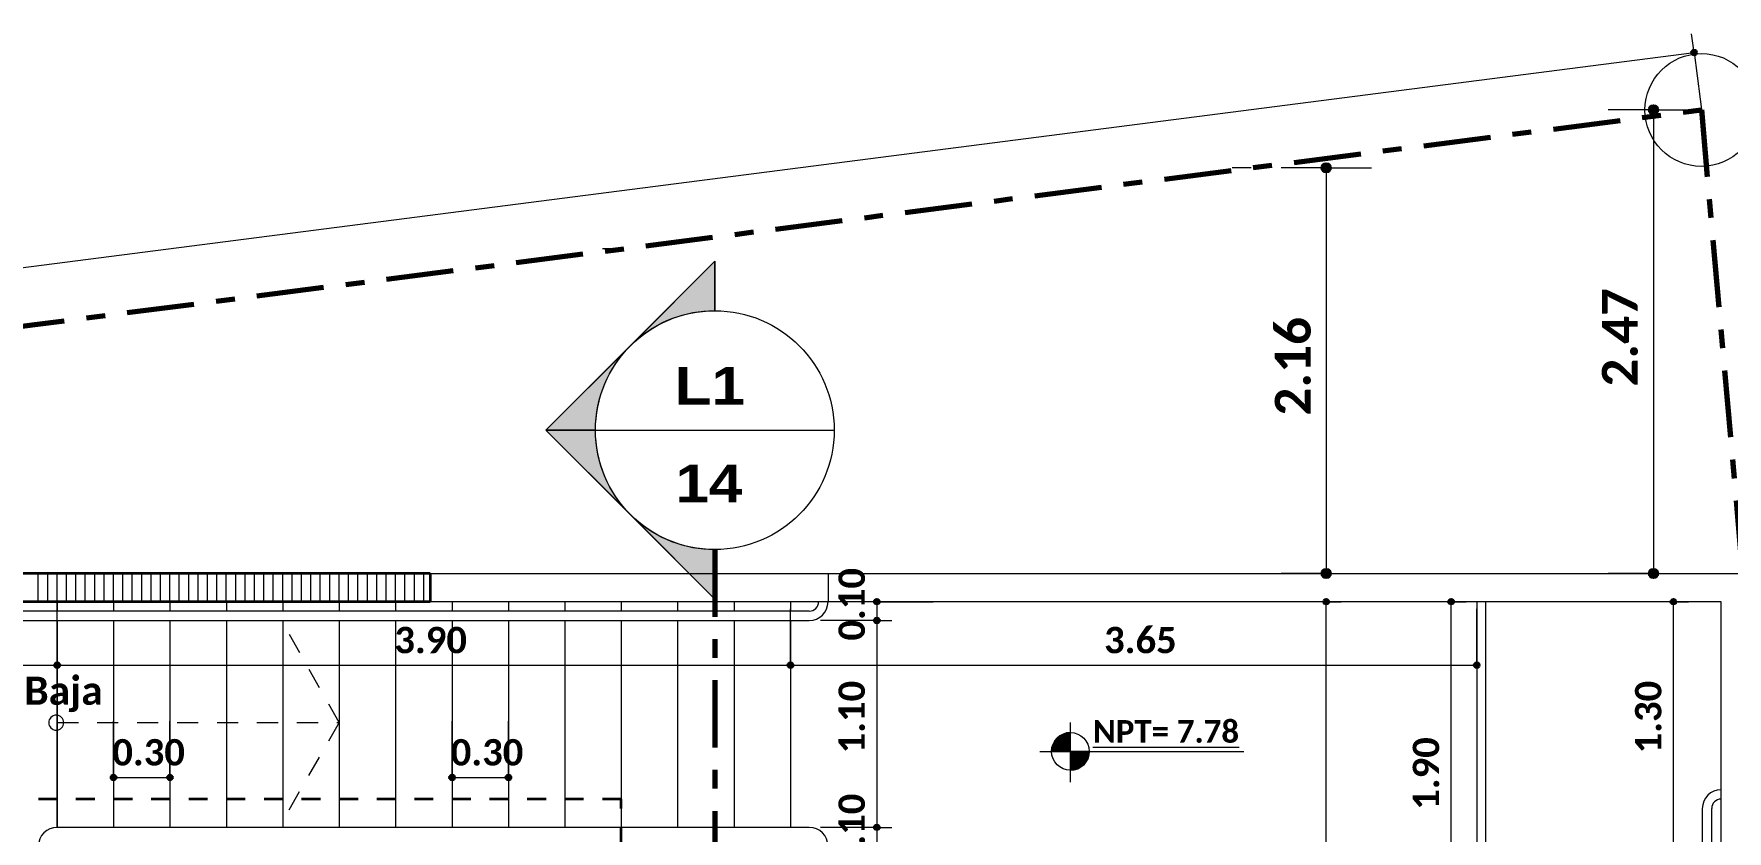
# Model space of a CAD drawing. Header units: metres. Extents: x -144 to 1000, y -717 to 29.
# Drawn here: x 514.51 to 523.51, y -548.3 to -544.05 of the extents above; entities that cross this region are included whole.
import ezdxf

# ---------------------------------------------------------------- set-up
doc = ezdxf.new("R2010")
doc.units = ezdxf.units.M
for name, pattern in [('Basculante', [0.11625, 0.075, -0.04125]), ('basculante modificado', [0.18, 0.1125, -0.0675]), ('Dash Dot 3_16_', [0.595313, 0.357187, -0.119063, 0, -0.119063])]:
    doc.linetypes.add(name, pattern=pattern)
doc.layers.get('0').update_dxf_attribs({"color": 1})
for name, color, linetype, lineweight in [('A-ANNO-DIMS', 1, 'Continuous', 9), ('A-DETL', 1, 'Continuous', 9), ('A-DETL-THIN', 1, 'Continuous', 9), ('A-FLOR', 2, 'Continuous', 9), ('A-WALL', 4, 'Continuous', 9), ('G-ANNO-DIMS', 1, 'Continuous', 9), ('G-ANNO-SYMB', 1, 'Continuous', 9), ('G-ANNO-TEXT', 2, 'Continuous', 9), ('S-STRS', 1, 'Continuous', 9)]:
    doc.layers.add(name, color=color, linetype=linetype, lineweight=lineweight)
doc.layers.add('A-WALL-PATT', color=7, linetype='Continuous', lineweight=35, true_color=0x9c9c9c)
doc.styles.add('Arial Black', font='', dxfattribs={"height": 0.15})
doc.styles.add('Calibri_B', font='calibrib.ttf', dxfattribs={"height": 0.165})
doc.styles.add('Calibri_B_3', font='calibrib.ttf', dxfattribs={"height": 0.15})
doc.styles.add('Calibri_B_5', font='calibrib.ttf', dxfattribs={"height": 0.66})
doc.styles.add('Calibri_B_8', font='calibrib.ttf', dxfattribs={"height": 0.9})
doc.styles.get('Arial Black').set_extended_font_data('Arial Black')

# ---------------------------------------------------------------- blocks, each defined once
blk = doc.blocks.new('I')
at = {"layer": 'A-ANNO-DIMS', "lineweight": 25, "true_color": 0x0000ff}
h = blk.add_hatch(color=5, dxfattribs=at)
edge = h.paths.add_edge_path()
edge.add_arc((519.5665, -482.4892), 0.015, 0, 360)
h = blk.add_hatch(color=5, dxfattribs=at)
edge = h.paths.add_edge_path()
edge.add_arc((519.3504, -482.7947), 0.025, 0, 360)
h = blk.add_hatch(color=5, dxfattribs=at)
edge = h.paths.add_edge_path()
edge.add_arc((517.6107, -483.1029), 0.025, 0, 360)
h = blk.add_hatch(color=5, dxfattribs=at)
edge = h.paths.add_edge_path()
edge.add_arc((517.6107, -485.26), 0.025, 0, 360)
h = blk.add_hatch(color=5, dxfattribs=at)
edge = h.paths.add_edge_path()
edge.add_arc((519.3504, -485.26), 0.025, 0, 360)
at = {"layer": 'A-ANNO-DIMS', "lineweight": 25}
h = blk.add_hatch(color=256, dxfattribs=at)
edge = h.paths.add_edge_path()
edge.add_arc((515.2204, -485.41), 0.015, 0, 360)
h = blk.add_hatch(color=256, dxfattribs=at)
edge = h.paths.add_edge_path()
edge.add_arc((517.6107, -485.41), 0.015, 0, 360)
h = blk.add_hatch(color=256, dxfattribs=at)
edge = h.paths.add_edge_path()
edge.add_arc((518.2747, -485.41), 0.015, 0, 360)
h = blk.add_hatch(color=256, dxfattribs=at)
edge = h.paths.add_edge_path()
edge.add_arc((519.4568, -485.41), 0.015, 0, 360)
h = blk.add_hatch(color=256, dxfattribs=at)
edge = h.paths.add_edge_path()
edge.add_arc((515.2204, -485.51), 0.015, 0, 360)
h = blk.add_hatch(color=256, dxfattribs=at)
edge = h.paths.add_edge_path()
edge.add_arc((515.2204, -485.51), 0.015, 0, 360)
h = blk.add_hatch(color=256, dxfattribs=at)
edge = h.paths.add_edge_path()
edge.add_arc((510.8607, -485.7478), 0.015, 0, 360)
h = blk.add_hatch(color=256, dxfattribs=at)
edge = h.paths.add_edge_path()
edge.add_arc((510.8607, -485.7478), 0.015, 0, 360)
h = blk.add_hatch(color=256, dxfattribs=at)
edge = h.paths.add_edge_path()
edge.add_arc((514.7607, -485.7478), 0.015, 0, 360)
h = blk.add_hatch(color=256, dxfattribs=at)
edge = h.paths.add_edge_path()
edge.add_arc((514.7607, -485.7478), 0.015, 0, 360)
h = blk.add_hatch(color=256, dxfattribs=at)
edge = h.paths.add_edge_path()
edge.add_arc((518.4107, -485.7478), 0.015, 0, 360)
h = blk.add_hatch(color=256, dxfattribs=at)
edge = h.paths.add_edge_path()
edge.add_arc((511.1607, -486.3448), 0.015, 0, 360)
h = blk.add_hatch(color=256, dxfattribs=at)
edge = h.paths.add_edge_path()
edge.add_arc((511.4607, -486.3448), 0.015, 0, 360)
h = blk.add_hatch(color=256, dxfattribs=at)
edge = h.paths.add_edge_path()
edge.add_arc((512.9607, -486.3448), 0.015, 0, 360)
h = blk.add_hatch(color=256, dxfattribs=at)
edge = h.paths.add_edge_path()
edge.add_arc((513.2607, -486.3448), 0.015, 0, 360)
h = blk.add_hatch(color=256, dxfattribs=at)
edge = h.paths.add_edge_path()
edge.add_arc((515.2204, -486.61), 0.015, 0, 360)
h = blk.add_hatch(color=256, dxfattribs=at)
edge = h.paths.add_edge_path()
edge.add_arc((515.2204, -486.61), 0.015, 0, 360)
at = {"layer": 'G-ANNO-DIMS'}
h = blk.add_hatch(color=256, dxfattribs=at)
edge = h.paths.add_edge_path()
edge.add_arc((516.2497, -486.206), 0.1, 90, 180, ccw=False)
edge.add_line((516.2497, -486.106), (516.2497, -486.206))
edge.add_line((516.2497, -486.206), (516.1497, -486.206))
h = blk.add_hatch(color=256, dxfattribs=at)
edge = h.paths.add_edge_path()
edge.add_line((516.2497, -486.306), (516.2497, -486.206))
edge.add_line((516.2497, -486.206), (516.3497, -486.206))
edge.add_arc((516.2497, -486.206), 0.1, 270, 360, ccw=False)
at = {"layer": 'G-ANNO-SYMB', "extrusion": (0, 0, -1)}
h = blk.add_hatch(color=256, dxfattribs=at)
edge = h.paths.add_edge_path()
edge.add_arc((-514.3585, -484.4975), 0.6358, 47.9216, 90)
edge.add_line((-514.3585, -483.8617), (-514.3585, -483.5995))
edge.add_line((-514.3585, -483.5995), (-513.9324, -484.0256))
h = blk.add_hatch(color=256, dxfattribs=at)
edge = h.paths.add_edge_path()
edge.add_line((-513.9095, -484.0485), (-513.4605, -484.4975))
edge.add_line((-513.4605, -484.4975), (-513.7235, -484.4975))
edge.add_arc((-514.3585, -484.4975), 0.635, 0, 45)
h = blk.add_hatch(color=256, dxfattribs=at)
edge = h.paths.add_edge_path()
edge.add_arc((-514.3585, -484.4975), 0.635, -45, 0)
edge.add_line((-513.7235, -484.4975), (-513.4605, -484.4975))
edge.add_line((-513.4605, -484.4975), (-513.9095, -484.9465))
h = blk.add_hatch(color=256, dxfattribs=at)
edge = h.paths.add_edge_path()
edge.add_line((-513.9324, -484.9695), (-514.3585, -485.3956))
edge.add_line((-514.3585, -485.3956), (-514.3585, -485.1334))
edge.add_arc((-514.3585, -484.4975), 0.6358, -90, -47.9216)
at = {"layer": 'A-ANNO-DIMS', "color": 5, "true_color": 0x0000ff}
for p, q in [((519.5665, -482.4892), (519.5537, -482.39)), ((498.091, -485.2529), (519.5665, -482.4892)), ((519.5665, -482.4892), (519.6303, -482.9851)), ((519.3504, -482.7947), (519.1104, -482.7947)), ((519.3504, -482.7947), (519.3504, -485.26)), ((519.3504, -482.7947), (519.5904, -482.7947)), ((517.6107, -483.1029), (517.3707, -483.1029)), ((517.6107, -483.1029), (517.6107, -485.26)), ((517.6107, -483.1029), (517.8507, -483.1029)), ((517.6107, -485.26), (517.3707, -485.26)), ((517.6107, -485.26), (517.8507, -485.26)), ((519.3504, -485.26), (519.1104, -485.26)), ((519.3504, -485.26), (519.5904, -485.26))]:
    blk.add_line(p, q, dxfattribs=at)
at = {"layer": 'A-ANNO-DIMS'}
for p, q in [((515.2204, -485.41), (515.1404, -485.41)), ((515.2204, -485.41), (515.2204, -485.51)), ((515.2204, -485.41), (515.5204, -485.41)), ((517.6107, -485.41), (517.3107, -485.41)), ((517.6107, -489.6314), (517.6107, -485.41)), ((517.6107, -485.41), (517.6907, -485.41)), ((518.2747, -485.41), (517.9747, -485.41)), ((518.2747, -487.31), (518.2747, -485.41)), ((518.2747, -485.41), (518.3547, -485.41)), ((519.4568, -485.41), (519.1568, -485.41)), ((519.4568, -486.71), (519.4568, -485.41)), ((519.4568, -485.41), (519.5368, -485.41)), ((510.8607, -485.7478), (510.8607, -485.4478)), ((510.8607, -485.7478), (510.8607, -485.4478)), ((514.7607, -485.7478), (514.7607, -485.4478)), ((514.7607, -485.7478), (514.7607, -485.4478)), ((515.2204, -485.51), (514.9204, -485.51)), ((515.2204, -485.51), (514.9204, -485.51)), ((515.2204, -485.51), (515.3004, -485.51)), ((515.2204, -485.51), (515.2204, -486.61)), ((515.2204, -485.51), (515.3004, -485.51)), ((518.4107, -485.7478), (518.4107, -485.4478)), ((509.6607, -485.7478), (510.8607, -485.7478)), ((510.8607, -485.7478), (510.8607, -485.8278)), ((510.8607, -485.7478), (514.7607, -485.7478)), ((510.8607, -485.7478), (510.8607, -485.8278)), ((514.7607, -485.7478), (514.7607, -485.8278)), ((514.7607, -485.7478), (518.4107, -485.7478)), ((514.7607, -485.7478), (514.7607, -485.8278)), ((518.4107, -485.7478), (518.4107, -485.8278)), ((511.1607, -486.3448), (511.1607, -486.0448)), ((511.4607, -486.3448), (511.4607, -486.0448)), ((512.9607, -486.3448), (512.9607, -486.0448)), ((513.2607, -486.3448), (513.2607, -486.0448)), ((511.1607, -486.3448), (511.4607, -486.3448)), ((511.1607, -486.3448), (511.1607, -486.4248)), ((511.4607, -486.3448), (511.4607, -486.4248)), ((512.9607, -486.3448), (513.2607, -486.3448)), ((512.9607, -486.3448), (512.9607, -486.4248)), ((513.2607, -486.3448), (513.2607, -486.4248)), ((515.2204, -486.61), (514.9204, -486.61)), ((515.2204, -486.61), (514.9204, -486.61)), ((515.2204, -486.61), (515.3004, -486.61)), ((515.2204, -486.61), (515.2204, -486.7102)), ((515.2204, -486.61), (515.3004, -486.61))]:
    blk.add_line(p, q, dxfattribs=at)
at = {"layer": 'A-ANNO-DIMS', "color": 5, "lineweight": 25, "true_color": 0x0000ff}
for centre, radius in [((519.5665, -482.4892), 0.015), ((519.3504, -482.7947), 0.025), ((517.6107, -483.1029), 0.025), ((517.6107, -485.26), 0.025), ((519.3504, -485.26), 0.025)]:
    blk.add_circle(centre, radius, dxfattribs=at)
at = {"layer": 'A-ANNO-DIMS', "lineweight": 25}
for centre in [(515.2204, -485.41), (517.6107, -485.41), (518.2747, -485.41), (519.4568, -485.41), (515.2204, -485.51), (515.2204, -485.51), (510.8607, -485.7478), (510.8607, -485.7478), (514.7607, -485.7478), (514.7607, -485.7478), (518.4107, -485.7478), (511.1607, -486.3448), (511.4607, -486.3448), (512.9607, -486.3448), (513.2607, -486.3448), (515.2204, -486.61), (515.2204, -486.61)]:
    blk.add_circle(centre, 0.015, dxfattribs=at)
at = {"layer": 'A-DETL', "color": 7, "linetype": 'Dash Dot 3_16_', "lineweight": 70}
for p, q in [((498.1304, -485.5585), (519.6058, -482.7947)), ((519.6058, -482.7947), (522.0062, -509.8685))]:
    blk.add_line(p, q, dxfattribs=at)
at = {"layer": 'A-DETL', "color": 253, "true_color": 0xb6b6b6}
for p, q in [((517.2107, -483.1029), (517.1107, -483.1029)), ((517.2107, -483.1029), (517.1107, -483.1029)), ((513.8607, -483.5341), (513.7607, -483.5341)), ((513.8607, -483.5341), (513.7607, -483.5341))]:
    blk.add_line(p, q, dxfattribs=at)
at = {"layer": 'A-DETL', "color": 7, "linetype": 'basculante modificado'}
for p, q in [((512.3601, -486.0532), (512.0626, -485.5234)), ((510.8607, -486.0532), (512.3557, -486.0532)), ((512.3601, -486.0532), (512.0613, -486.5734))]:
    blk.add_line(p, q, dxfattribs=at)
at = {"layer": 'A-DETL', "color": 7, "linetype": 'Basculante', "lineweight": 35}
for p, q in [((513.8607, -486.4602), (509.5107, -486.4602)), ((513.8607, -486.7102), (513.8607, -486.4602))]:
    blk.add_line(p, q, dxfattribs=at)
at = {"layer": 'A-DETL-THIN'}
for p, q in [((514.9607, -485.41), (514.9107, -485.41)), ((518.4595, -485.41), (518.4107, -485.41)), ((518.4107, -485.41), (518.4107, -488.5104)), ((518.4595, -488.4604), (518.4595, -485.41)), ((514.8607, -485.46), (510.6607, -485.46)), ((510.6607, -485.51), (514.8607, -485.51)), ((519.7106, -486.4598), (519.7106, -486.4098)), ((519.6106, -486.5098), (519.6106, -488.7106)), ((519.6606, -488.7106), (519.6606, -486.5098)), ((514.8607, -486.61), (510.8607, -486.61))]:
    blk.add_line(p, q, dxfattribs=at)
blk.add_circle((519.6058, -482.7947), 0.3, dxfattribs=at)
for centre, radius, start, end in [((514.8607, -485.41), 0.1, 270, 0), ((514.8607, -485.41), 0.05, 270, 360), ((510.8557, -486.0532), 0.04, 90, 270), ((510.8557, -486.0532), 0.04, 270, 90), ((519.7106, -486.5098), 0.1, 90, 180), ((519.7106, -486.5098), 0.05, 90, 180), ((510.8607, -486.71), 0.1, 90, 180), ((514.8607, -486.71), 0.1, 0, 90)]:
    blk.add_arc(centre, radius, start, end, dxfattribs=at)
at = {"layer": 'A-FLOR'}
for p, q in [((510.8607, -485.46), (510.8607, -485.41)), ((510.8607, -486.61), (510.8607, -485.51))]:
    blk.add_line(p, q, dxfattribs=at)
at = {"layer": 'A-WALL', "lineweight": 35}
for p, q in [((512.844, -485.26), (509.5107, -485.26)), ((512.844, -485.26), (512.844, -485.41)), ((512.844, -485.41), (510.6107, -485.41))]:
    blk.add_line(p, q, dxfattribs=at)
at = {"layer": 'A-WALL'}
for p, q in [((512.844, -485.26), (519.8606, -485.26)), ((514.9607, -485.26), (514.9607, -485.41)), ((514.9107, -485.41), (512.844, -485.41)), ((518.4107, -485.41), (514.9607, -485.41)), ((519.7106, -485.41), (518.4595, -485.41)), ((519.7106, -486.4098), (519.7106, -485.41)), ((519.7106, -488.7606), (519.7106, -486.4598))]:
    blk.add_line(p, q, dxfattribs=at)
at = {"layer": 'A-WALL-PATT', "color": 8, "lineweight": 5, "true_color": 0x727272}
for p, q in [((510.7603, -485.41), (510.7603, -485.26)), ((510.8103, -485.41), (510.8103, -485.26)), ((510.8603, -485.41), (510.8603, -485.26)), ((510.9103, -485.41), (510.9103, -485.26)), ((510.9603, -485.41), (510.9603, -485.26)), ((511.0103, -485.41), (511.0103, -485.26)), ((511.0603, -485.41), (511.0603, -485.26)), ((511.1103, -485.41), (511.1103, -485.26)), ((511.1603, -485.41), (511.1603, -485.26)), ((511.2103, -485.41), (511.2103, -485.26)), ((511.2603, -485.41), (511.2603, -485.26)), ((511.3103, -485.41), (511.3103, -485.26)), ((511.3603, -485.41), (511.3603, -485.26)), ((511.4103, -485.41), (511.4103, -485.26)), ((511.4603, -485.41), (511.4603, -485.26)), ((511.5103, -485.41), (511.5103, -485.26)), ((511.5603, -485.41), (511.5603, -485.26)), ((511.6103, -485.41), (511.6103, -485.26)), ((511.6603, -485.41), (511.6603, -485.26)), ((511.7103, -485.41), (511.7103, -485.26)), ((511.7603, -485.41), (511.7603, -485.26)), ((511.8103, -485.41), (511.8103, -485.26)), ((511.8603, -485.41), (511.8603, -485.26)), ((511.9103, -485.41), (511.9103, -485.26)), ((511.9603, -485.41), (511.9603, -485.26)), ((512.0103, -485.41), (512.0103, -485.26)), ((512.0603, -485.41), (512.0603, -485.26)), ((512.1103, -485.41), (512.1103, -485.26)), ((512.1603, -485.41), (512.1603, -485.26)), ((512.2103, -485.41), (512.2103, -485.26)), ((512.2603, -485.41), (512.2603, -485.26)), ((512.3103, -485.41), (512.3103, -485.26)), ((512.3603, -485.41), (512.3603, -485.26)), ((512.4103, -485.41), (512.4103, -485.26)), ((512.4603, -485.41), (512.4603, -485.26)), ((512.5103, -485.41), (512.5103, -485.26)), ((512.5603, -485.41), (512.5603, -485.26)), ((512.6103, -485.41), (512.6103, -485.26)), ((512.6603, -485.41), (512.6603, -485.26)), ((512.7103, -485.41), (512.7103, -485.26)), ((512.7603, -485.41), (512.7603, -485.26)), ((512.8103, -485.41), (512.8103, -485.26))]:
    blk.add_line(p, q, dxfattribs=at)
at = {"layer": 'G-ANNO-DIMS'}
for p, q in [((516.2497, -486.369), (516.2497, -486.0529)), ((516.2497, -486.206), (516.2497, -486.106)), ((516.0877, -486.206), (517.1715, -486.206)), ((516.1497, -486.206), (516.2497, -486.206)), ((516.3497, -486.206), (516.2497, -486.206)), ((516.2497, -486.206), (516.2497, -486.306))]:
    blk.add_line(p, q, dxfattribs=at)
blk.add_circle((516.2497, -486.206), 0.1, dxfattribs=at)
for start, end in [(90, 180), (270, 0)]:
    blk.add_arc((516.2497, -486.206), 0.1, start, end, dxfattribs=at)
at = {"layer": 'G-ANNO-SYMB', "lineweight": 18, "extrusion": (0, 0, -1)}
for p, q in [((513.4605, -484.4975), (514.3585, -483.5995)), ((513.9324, -484.0256), (514.3585, -483.5995)), ((514.3585, -483.8625), (514.3585, -483.5995)), ((514.3585, -483.5995), (514.3585, -483.8617)), ((513.4605, -484.4975), (513.9095, -484.0485)), ((513.4605, -484.4975), (514.3585, -485.3956)), ((513.7235, -484.4975), (513.4605, -484.4975)), ((513.9095, -484.9465), (513.4605, -484.4975)), ((513.4605, -484.4975), (513.7235, -484.4975)), ((514.3585, -485.3956), (513.9324, -484.9695)), ((514.3585, -485.1325), (514.3585, -485.3956)), ((514.3585, -485.1334), (514.3585, -485.3956))]:
    blk.add_line(p, q, dxfattribs=at)
at = {"layer": 'G-ANNO-SYMB', "lineweight": 18}
blk.add_line((513.7235, -484.4975), (514.9935, -484.4975), dxfattribs=at)
at = {"layer": 'G-ANNO-SYMB', "linetype": 'Dash Dot 3_16_', "lineweight": 70}
blk.add_line((514.3585, -485.1325), (514.3585, -493.7768), dxfattribs=at)
at = {"layer": 'G-ANNO-SYMB', "lineweight": 18, "extrusion": (0, 0, -1)}
for radius, start, end in [(0.635, 270, 90), (0.6358, 47.9216, 90), (0.635, 90, 270), (0.635, 0, 45), (0.635, 315, 0), (0.6358, 270, 312.0784)]:
    blk.add_arc((-514.3585, -484.4975), radius, start, end, dxfattribs=at)
at = {"layer": 'S-STRS'}
for p, q in [((510.8607, -485.41), (510.8607, -485.46)), ((511.1607, -485.41), (511.1607, -485.46)), ((511.4607, -485.41), (511.4607, -485.46)), ((511.7607, -485.41), (511.7607, -485.46)), ((512.0607, -485.41), (512.0607, -485.46)), ((512.3607, -485.41), (512.3607, -485.46)), ((512.6607, -485.41), (512.6607, -485.46)), ((512.9607, -485.41), (512.9607, -485.46)), ((513.2607, -485.41), (513.2607, -485.46)), ((513.5607, -485.41), (513.5607, -485.46)), ((513.8607, -485.41), (513.8607, -485.46)), ((514.1607, -485.41), (514.1607, -485.46)), ((514.4607, -485.41), (514.4607, -485.46)), ((514.7607, -485.41), (514.7607, -485.46)), ((510.8607, -485.51), (510.8607, -486.61)), ((511.1607, -485.51), (511.1607, -486.61)), ((511.4607, -485.51), (511.4607, -486.61)), ((511.7607, -485.51), (511.7607, -486.61)), ((512.0607, -485.51), (512.0607, -486.61)), ((512.3607, -485.51), (512.3607, -486.61)), ((512.6607, -485.51), (512.6607, -486.61)), ((512.9607, -485.51), (512.9607, -486.61)), ((513.2607, -485.51), (513.2607, -486.61)), ((513.5607, -485.51), (513.5607, -486.61)), ((513.8607, -485.51), (513.8607, -486.61)), ((514.1607, -485.51), (514.1607, -486.61)), ((514.4607, -485.51), (514.4607, -486.61)), ((514.7607, -485.51), (514.7607, -486.61))]:
    blk.add_line(p, q, dxfattribs=at)
at = {"layer": 'A-ANNO-DIMS', "color": 5, "true_color": 0x0000ff, "char_height": 0.19, "width": 0.572076, "attachment_point": 1, "rotation": 90, "line_spacing_factor": 1.158048, "style": 'Calibri_B_8'}
for s, insert in [('2.47', (519.077, -484.2657)), ('2.16', (517.3373, -484.4198))]:
    blk.add_mtext(s, dxfattribs=dict(at, insert=insert))
at = {"layer": 'A-ANNO-DIMS', "char_height": 0.14, "width": 0.376134, "attachment_point": 1, "rotation": 90, "line_spacing_factor": 1.158048, "style": 'Calibri_B_5'}
for s, insert in [('0.10', (515.0163, -485.6167)), ('1.10', (515.0163, -486.2167)), ('1.30', (519.2528, -486.2167)), ('1.90', (518.0707, -486.5167)), ('0.10', (515.0163, -486.8168))]:
    blk.add_mtext(s, dxfattribs=dict(at, insert=insert))
at = {"layer": 'A-ANNO-DIMS', "char_height": 0.14, "width": 0.376134, "attachment_point": 1, "line_spacing_factor": 1.158048, "style": 'Calibri_B_5'}
for s, insert in [('3.90', (512.654, -485.5438)), ('3.65', (516.429, -485.5438)), ('0.30', (511.154, -486.1407)), ('0.30', (512.954, -486.1407))]:
    blk.add_mtext(s, dxfattribs=dict(at, insert=insert))
at = {"layer": 'G-ANNO-DIMS', "style": 'Calibri_B'}
blk.add_text('%%UNPT= 7.78', height=0.12, dxfattribs=at).set_placement((516.3697, -486.1597))
at = {"layer": 'G-ANNO-SYMB', "style": 'Arial Black'}
for s, p in [('L1', (514.1453, -484.3612)), ('14', (514.1489, -484.8807))]:
    blk.add_text(s, height=0.2, dxfattribs=at).set_placement(p)
at = {"layer": 'G-ANNO-TEXT', "style": 'Calibri_B_3'}
blk.add_text('Baja', height=0.15, dxfattribs=at).set_placement((510.6858, -485.9583))

msp = doc.modelspace()

# ---------------------------------------------------------------- block references
at = {"color": 3}
msp.add_blockref('I', (3.7693, -61.665), dxfattribs=at)

doc.saveas('drawing.dxf')
